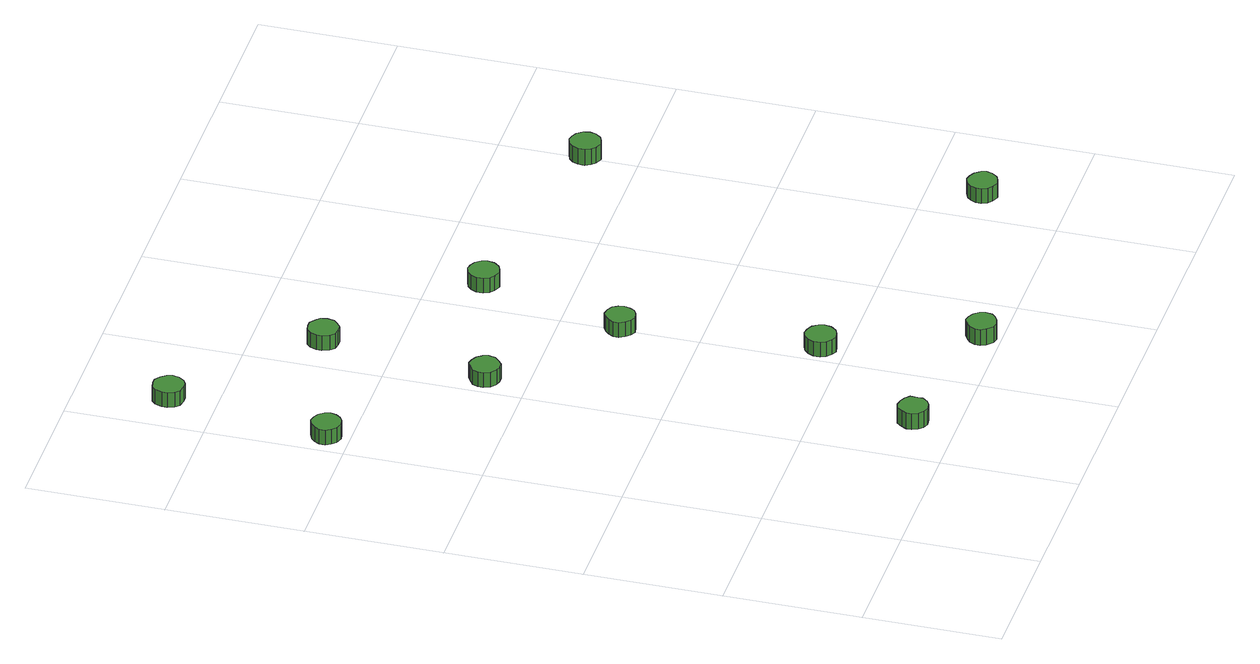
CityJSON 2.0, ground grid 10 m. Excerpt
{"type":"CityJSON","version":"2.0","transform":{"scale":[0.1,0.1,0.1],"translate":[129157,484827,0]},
"CityObjects":{
"tree1":{"type":"SolitaryVegetationObject","attributes":{"function":"something"},"geometry":[{"type":"MultiSurface","lod":"1","boundaries":[[[0,1,2,3,4,5,6,7,8,9,10,11,12,13,14]],[[15,16,17,18,19,20,21,22,23,24,25,26,27,28,29]],[[0,29,28,1]],[[1,28,27,2]],[[2,27,26,3]],[[3,26,25,4]],[[4,25,24,5]],[[5,24,23,6]],[[6,23,22,7]],[[7,22,21,8]],[[8,21,20,9]],[[9,20,19,10]],[[10,19,18,11]],[[11,18,17,12]],[[12,17,16,13]],[[13,16,15,14]],[[14,15,29,0]]]}]},
"tree2":{"type":"SolitaryVegetationObject","attributes":{"function":"something"},"geometry":[{"type":"MultiSurface","lod":"1","boundaries":[[[30,31,32,33,34,35,36,37,38,39,40,41,42,43,44]],[[45,46,47,48,49,50,51,52,53,54,55,56,57,58,59]],[[30,59,58,31]],[[31,58,57,32]],[[32,57,56,33]],[[33,56,55,34]],[[34,55,54,35]],[[35,54,53,36]],[[36,53,52,37]],[[37,52,51,38]],[[38,51,50,39]],[[39,50,49,40]],[[40,49,48,41]],[[41,48,47,42]],[[42,47,46,43]],[[43,46,45,44]],[[44,45,59,30]]]}]},
"tree3":{"type":"SolitaryVegetationObject","attributes":{"function":"something"},"geometry":[{"type":"MultiSurface","lod":"1","boundaries":[[[60,61,62,63,64,65,66,67,68,69,70,71,72,73,74]],[[75,76,77,78,79,80,81,82,83,84,85,86,87,88,89]],[[60,89,88,61]],[[61,88,87,62]],[[62,87,86,63]],[[63,86,85,64]],[[64,85,84,65]],[[65,84,83,66]],[[66,83,82,67]],[[67,82,81,68]],[[68,81,80,69]],[[69,80,79,70]],[[70,79,78,71]],[[71,78,77,72]],[[72,77,76,73]],[[73,76,75,74]],[[74,75,89,60]]]}]},
"tree4":{"type":"SolitaryVegetationObject","attributes":{"function":"something"},"geometry":[{"type":"MultiSurface","lod":"1","boundaries":[[[90,91,92,93,94,95,96,97,98,99,100,101,102,103,104]],[[105,106,107,108,109,110,111,112,113,114,115,116,117,118,119]],[[90,119,118,91]],[[91,118,117,92]],[[92,117,116,93]],[[93,116,115,94]],[[94,115,114,95]],[[95,114,113,96]],[[96,113,112,97]],[[97,112,111,98]],[[98,111,110,99]],[[99,110,109,100]],[[100,109,108,101]],[[101,108,107,102]],[[102,107,106,103]],[[103,106,105,104]],[[104,105,119,90]]]}]},
"tree5":{"type":"SolitaryVegetationObject","attributes":{"function":"something"},"geometry":[{"type":"MultiSurface","lod":"1","boundaries":[[[120,121,122,123,124,125,126,127,128,129,130,131,132,133,134]],[[135,136,137,138,139,140,141,142,143,144,145,146,147,148,149]],[[120,149,148,121]],[[121,148,147,122]],[[122,147,146,123]],[[123,146,145,124]],[[124,145,144,125]],[[125,144,143,126]],[[126,143,142,127]],[[127,142,141,128]],[[128,141,140,129]],[[129,140,139,130]],[[130,139,138,131]],[[131,138,137,132]],[[132,137,136,133]],[[133,136,135,134]],[[134,135,149,120]]]}]},
"tree6":{"type":"SolitaryVegetationObject","attributes":{"function":"something"},"geometry":[{"type":"MultiSurface","lod":"1","boundaries":[[[150,151,152,153,154,155,156,157,158,159,160,161,162,163,164]],[[165,166,167,168,169,170,171,172,173,174,175,176,177,178,179]],[[150,179,178,151]],[[151,178,177,152]],[[152,177,176,153]],[[153,176,175,154]],[[154,175,174,155]],[[155,174,173,156]],[[156,173,172,157]],[[157,172,171,158]],[[158,171,170,159]],[[159,170,169,160]],[[160,169,168,161]],[[161,168,167,162]],[[162,167,166,163]],[[163,166,165,164]],[[164,165,179,150]]]}]},
"tree7":{"type":"SolitaryVegetationObject","attributes":{"function":"something"},"geometry":[{"type":"MultiSurface","lod":"1","boundaries":[[[180,181,182,183,184,185,186,187,188,189,190,191,192,193,194]],[[195,196,197,198,199,200,201,202,203,204,205,206,207,208,209]],[[180,209,208,181]],[[181,208,207,182]],[[182,207,206,183]],[[183,206,205,184]],[[184,205,204,185]],[[185,204,203,186]],[[186,203,202,187]],[[187,202,201,188]],[[188,201,200,189]],[[189,200,199,190]],[[190,199,198,191]],[[191,198,197,192]],[[192,197,196,193]],[[193,196,195,194]],[[194,195,209,180]]]}]},
"tree8":{"type":"SolitaryVegetationObject","attributes":{"function":"something"},"geometry":[{"type":"MultiSurface","lod":"1","boundaries":[[[210,211,212,213,214,215,216,217,218,219,220,221,222,223,224]],[[225,226,227,228,229,230,231,232,233,234,235,236,237,238,239]],[[210,239,238,211]],[[211,238,237,212]],[[212,237,236,213]],[[213,236,235,214]],[[214,235,234,215]],[[215,234,233,216]],[[216,233,232,217]],[[217,232,231,218]],[[218,231,230,219]],[[219,230,229,220]],[[220,229,228,221]],[[221,228,227,222]],[[222,227,226,223]],[[223,226,225,224]],[[224,225,239,210]]]}]},
"tree9":{"type":"SolitaryVegetationObject","attributes":{"function":"something"},"geometry":[{"type":"MultiSurface","lod":"1","boundaries":[[[240,241,242,243,244,245,246,247,248,249,250,251,252,253,254]],[[255,256,257,258,259,260,261,262,263,264,265,266,267,268,269]],[[240,269,268,241]],[[241,268,267,242]],[[242,267,266,243]],[[243,266,265,244]],[[244,265,264,245]],[[245,264,263,246]],[[246,263,262,247]],[[247,262,261,248]],[[248,261,260,249]],[[249,260,259,250]],[[250,259,258,251]],[[251,258,257,252]],[[252,257,256,253]],[[253,256,255,254]],[[254,255,269,240]]]}]},
"tree10":{"type":"SolitaryVegetationObject","attributes":{"function":"something"},"geometry":[{"type":"MultiSurface","lod":"1","boundaries":[[[270,271,272,273,274,275,276,277,278,279,280,281,282,283,284]],[[285,286,287,288,289,290,291,292,293,294,295,296,297,298,299]],[[270,299,298,271]],[[271,298,297,272]],[[272,297,296,273]],[[273,296,295,274]],[[274,295,294,275]],[[275,294,293,276]],[[276,293,292,277]],[[277,292,291,278]],[[278,291,290,279]],[[279,290,289,280]],[[280,289,288,281]],[[281,288,287,282]],[[282,287,286,283]],[[283,286,285,284]],[[284,285,299,270]]]}]},
"tree11":{"type":"SolitaryVegetationObject","attributes":{"function":"something"},"geometry":[{"type":"MultiSurface","lod":"1","boundaries":[[[300,301,302,303,304,305,306,307,308,309,310,311,312,313,314]],[[315,316,317,318,319,320,321,322,323,324,325,326,327,328,329]],[[300,329,328,301]],[[301,328,327,302]],[[302,327,326,303]],[[303,326,325,304]],[[304,325,324,305]],[[305,324,323,306]],[[306,323,322,307]],[[307,322,321,308]],[[308,321,320,309]],[[309,320,319,310]],[[310,319,318,311]],[[311,318,317,312]],[[312,317,316,313]],[[313,316,315,314]],[[314,315,329,300]]]}]}
},
"vertices":[
[139,27,32],[139,32,32],[136,35,32],[132,37,32],[127,38,32],[123,37,32],[120,33,32],[118,29,32],[118,25,32],[120,21,32],[123,18,32],[127,16,32],[132,17,32],[136,19,32],[139,23,32],[139,23,19],[136,19,19],[132,17,19],[127,16,19],[123,18,19],[120,21,19],[118,25,19],[118,29,19],[120,33,19],[123,37,19],[127,38,19],[132,37,19],[136,35,19],[139,32,19],[139,27,19],
[26,416,22],[25,420,22],[22,424,22],[18,426,22],[14,427,22],[9,425,22],[6,422,22],[4,418,22],[4,414,22],[6,410,22],[9,407,22],[14,405,22],[18,406,22],[22,408,22],[25,412,22],[25,412,10],[22,408,10],[18,406,10],[14,405,10],[9,407,10],[6,410,10],[4,414,10],[4,418,10],[6,422,10],[9,425,10],[14,427,10],[18,426,10],[22,424,10],[25,420,10],[26,416,10],
[43,534,21],[42,538,21],[39,542,21],[35,545,21],[31,545,21],[26,544,21],[23,541,21],[21,536,21],[21,532,21],[23,527,21],[26,524,21],[31,523,21],[35,523,21],[39,525,21],[42,529,21],[42,529,9],[39,525,9],[35,523,9],[31,523,9],[26,524,9],[23,527,9],[21,532,9],[21,536,9],[23,541,9],[26,544,9],[31,545,9],[35,545,9],[39,542,9],[42,538,9],[43,534,9],
[124,330,22],[123,334,22],[120,338,22],[116,340,22],[112,341,22],[108,339,22],[104,336,22],[102,332,22],[102,328,22],[104,323,22],[108,320,22],[112,319,22],[116,319,22],[120,322,22],[123,325,22],[123,325,10],[120,322,10],[116,319,10],[112,319,10],[108,320,10],[104,323,10],[102,328,10],[102,332,10],[104,336,10],[108,339,10],[112,341,10],[116,340,10],[120,338,10],[123,334,10],[124,330,10],
[216,115,27],[215,119,27],[212,123,27],[208,125,27],[203,126,27],[199,124,27],[196,121,27],[194,117,27],[194,112,27],[196,108,27],[199,105,27],[203,103,27],[208,104,27],[212,106,27],[215,110,27],[215,110,15],[212,106,15],[208,104,15],[203,103,15],[199,105,15],[196,108,15],[194,112,15],[194,117,15],[196,121,15],[199,124,15],[203,126,15],[208,125,15],[212,123,15],[215,119,15],[216,115,15],
[258,11,29],[257,15,29],[254,19,29],[250,21,29],[246,22,29],[242,20,29],[238,17,29],[236,13,29],[236,9,29],[238,5,29],[242,1,29],[246,0,29],[250,1,29],[254,3,29],[257,6,29],[257,6,16],[254,3,16],[250,1,16],[246,0,16],[242,1,16],[238,5,16],[236,9,16],[236,13,16],[238,17,16],[242,20,16],[246,22,16],[250,21,16],[254,19,16],[257,15,16],[258,11,16],
[140,450,21],[139,455,21],[136,458,21],[132,461,21],[128,461,21],[123,460,21],[120,457,21],[118,452,21],[118,448,21],[120,443,21],[123,440,21],[128,439,21],[132,439,21],[136,442,21],[139,445,21],[139,445,9],[136,442,9],[132,439,9],[128,439,9],[123,440,9],[120,443,9],[118,448,9],[118,452,9],[120,457,9],[123,460,9],[128,461,9],[132,461,9],[136,458,9],[139,455,9],[140,450,9],
[207,256,23],[206,260,23],[204,264,23],[200,266,23],[195,267,23],[191,265,23],[188,262,23],[186,258,23],[186,254,23],[188,250,23],[191,247,23],[195,245,23],[200,246,23],[204,248,23],[206,252,23],[206,252,11],[204,248,11],[200,246,11],[195,245,11],[191,247,11],[188,250,11],[186,254,11],[186,258,11],[188,262,11],[191,265,11],[195,267,11],[200,266,11],[204,264,11],[206,260,11],[207,256,11],
[239,363,21],[238,367,21],[235,371,21],[231,373,21],[227,374,21],[222,372,21],[219,369,21],[217,365,21],[217,360,21],[219,356,21],[222,353,21],[227,351,21],[231,352,21],[235,354,21],[238,358,21],[238,358,9],[235,354,9],[231,352,9],[227,351,9],[222,353,9],[219,356,9],[217,360,9],[217,365,9],[219,369,9],[222,372,9],[227,374,9],[231,373,9],[235,371,9],[238,367,9],[239,363,9],
[433,59,25],[432,63,25],[429,67,25],[425,69,25],[421,70,25],[416,68,25],[413,65,25],[411,61,25],[411,57,25],[413,53,25],[416,50,25],[421,48,25],[425,49,25],[429,51,25],[432,55,25],[432,55,13],[429,51,13],[425,49,13],[421,48,13],[416,50,13],[413,53,13],[411,57,13],[411,61,13],[413,65,13],[416,68,13],[421,70,13],[425,69,13],[429,67,13],[432,63,13],[433,59,13],
[414,338,20],[413,343,20],[410,347,20],[406,349,20],[402,350,20],[397,348,20],[394,345,20],[392,341,20],[392,336,20],[394,332,20],[397,329,20],[402,327,20],[406,328,20],[410,330,20],[413,334,20],[413,334,7],[410,330,7],[406,328,7],[402,327,7],[397,329,7],[394,332,7],[392,336,7],[392,341,7],[394,345,7],[397,348,7],[402,350,7],[406,349,7],[410,347,7],[413,343,7],[414,338,7]
]}
